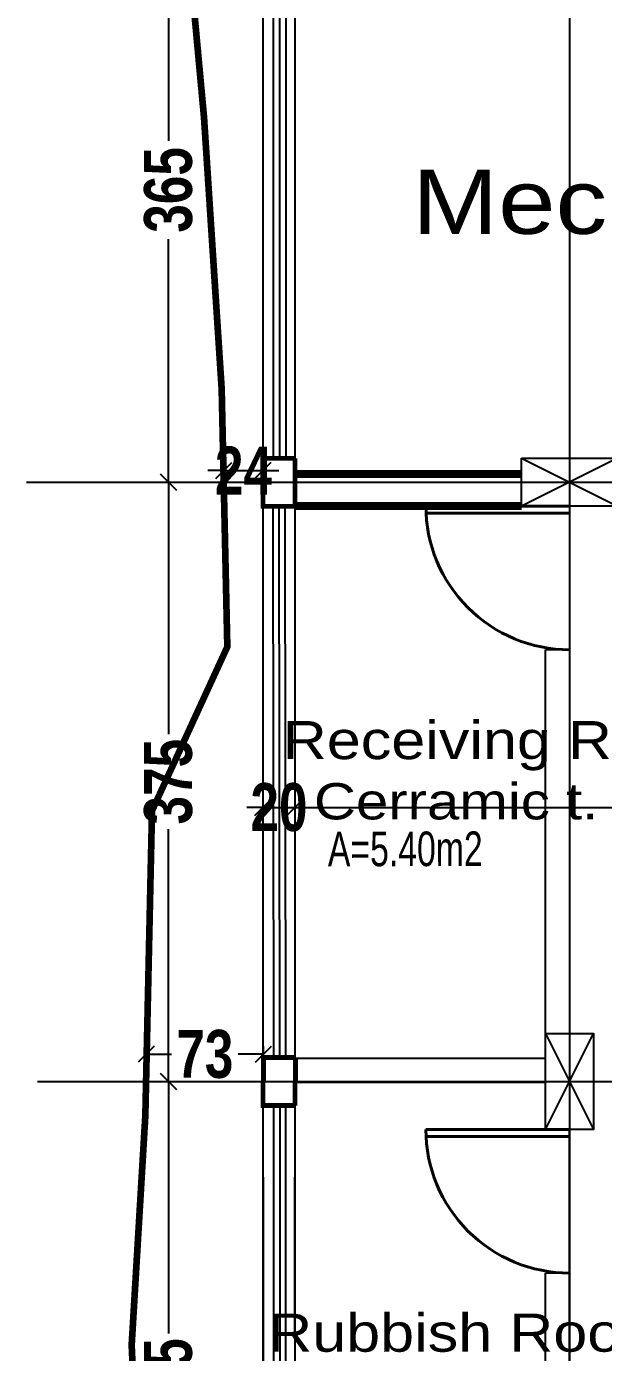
# Model space of a CAD drawing. Extents: x 285329 to 658348, y -83126 to -16980.
# Drawn here: x 327126 to 327487, y -40368 to -39539 of the extents above; entities that cross this region are included whole.
import ezdxf

# ---------------------------------------------------------------- set-up
doc = ezdxf.new("R2010")
doc.units = 0
doc.linetypes.add('CENTER', pattern=[50.8, 31.75, -6.35, 6.35, -6.35])
doc.layers.get('0').update_dxf_attribs({"linetype": 'CONTINUOUS'})
doc.layers.get('DEFPOINTS').update_dxf_attribs({"color": 9, "linetype": 'CONTINUOUS'})
for name, color, linetype, lineweight in [('A-Axis', 1, 'CENTER', 9), ('A-Door', 5, 'CONTINUOUS', 15), ('A-text finishing', 6, 'CONTINUOUS', 13), ('A-text function', 30, 'CONTINUOUS', 20), ('excavation border', 5, 'CONTINUOUS', 30), ('SECTION-ar', 131, 'CONTINUOUS', 40), ('VIS', 8, 'CONTINUOUS', 18)]:
    doc.layers.add(name, color=color, linetype=linetype, lineweight=lineweight)
for name, color, linetype in [('AXIS', 1, 'CONTINUOUS'), ('COLUMN', 5, 'CONTINUOUS'), ('FURNITURE', 4, 'CONTINUOUS'), ('TEXT', 3, 'CONTINUOUS'), ('WALL', 7, 'CONTINUOUS'), ('WALL1', 2, 'CONTINUOUS')]:
    doc.layers.add(name, color=color, linetype=linetype)
doc.styles.add('ARIAL', font='BOD_CB.TTF', dxfattribs={"width": 1.2})
doc.styles.add('CITYBLUEPRINT', font='cityb___.ttf', dxfattribs={"width": 0.8})
doc.styles.get("Standard").update_dxf_attribs({"font": 'sanss___.ttf', "height": 15})
doc.dimstyles.new('50', dxfattribs={"dimtxt": 30, "dimasz": 10, "dimexe": 5, "dimexo": 6, "dimgap": 5, "dimtad": 0, "dimdec": 0, "dimdsep": 46, "dimtxsty": 'CITYBLUEPRINT', "dimblk1": 'OBLIQUE', "dimblk2": 'OBLIQUE', "dimsah": 1, "dimcen": 0.05, "dimdle": 0.03, "dimclre": 22, "dimclrt": 7, "dimadec": 0, "dimazin": 0, "dimtfac": 1, "dimtdec": 0, "dimtix": 1, "dimtmove": 0, "dimatfit": 3, "dimldrblk": 'OBLIQUE', "dimfxl": 1, "dimtolj": 1, "dimtzin": 0, "dimarcsym": 0})

# ---------------------------------------------------------------- blocks, each defined once
blk = doc.blocks.new('COLUMN')
at = {"layer": 'AXIS'}
for p, q in [((236924.7, -9644.26), (236984.7, -9674.26)), ((236984.7, -9644.26), (236924.7, -9674.26))]:
    blk.add_line(p, q, dxfattribs=at)
at = {"layer": 'COLUMN'}
blk.add_lwpolyline([(236924.7, -9644.26), (236984.7, -9644.26), (236984.7, -9674.26), (236924.7, -9674.26)], close=True, dxfattribs=at)
blk = doc.blocks.new('cbcb')
at = {"layer": 'AXIS'}
for p, q in [((327577.93, -10741.62), (327577.95, -14318.5)), ((327238.21, -11454.5), (329573.73, -11454.5)), ((327245.11, -11829.25), (329571.96, -11829.25))]:
    blk.add_line(p, q, dxfattribs=at)
at = {"layer": 'WALL', "linetype": 'Continuous'}
blk.add_blockref('COLUMN', (90623.25, -1795.24), dxfattribs=at)
at = {"layer": 'WALL', "linetype": 'Continuous', "rotation": 90}
blk.add_blockref('COLUMN', (317918.69, -248783.95), dxfattribs=at)
blk = doc.blocks.new('_Oblique')
at = {"color": 0, "lineweight": -2}
blk.add_line((-0.5, -0.5), (0.5, 0.5), dxfattribs=at)
blk = doc.blocks.new('*D2900')
at = {"layer": 'DEFPOINTS', "color": 0, "linetype": 'Continuous', "lineweight": 5, "transparency": 16777216}
for p in [(327274.06, -40011.23), (327294.06, -40011.22), (327294.06, -40027.16)]:
    blk.add_point(p, dxfattribs=at)
at = {"layer": 'VIS', "color": 22, "linetype": 'Continuous', "lineweight": -2, "transparency": 16777216}
for p, q in [((327274.06, -40017.23), (327274.06, -40032.16)), ((327294.06, -40017.22), (327294.06, -40032.16))]:
    blk.add_line(p, q, dxfattribs=at)
at = {"layer": 'VIS', "color": 0, "linetype": 'Continuous', "lineweight": -2, "transparency": 16777216}
for p, q in [((327274.06, -40027.16), (327264.06, -40027.16)), ((327274.06, -40027.16), (327294.06, -40027.16)), ((327294.06, -40027.16), (327304.06, -40027.16))]:
    blk.add_line(p, q, dxfattribs=at)
at = {"layer": 'VIS', "color": 0, "linetype": 'Continuous', "lineweight": -2, "transparency": 16777216, "xscale": 10, "yscale": 10, "zscale": 10}
blk.add_blockref('_Oblique', (327274.06, -40027.16), dxfattribs=at)
at = {"layer": 'VIS', "color": 0, "linetype": 'Continuous', "lineweight": -2, "transparency": 16777216, "xscale": 10, "yscale": 10, "zscale": 10, "rotation": 180}
blk.add_blockref('_Oblique', (327294.06, -40027.16), dxfattribs=at)
at = {"layer": 'VIS', "color": 7, "linetype": 'Continuous', "lineweight": 5, "transparency": 16777216, "insert": (327284.06, -40027.16), "char_height": 30, "attachment_point": 5, "style": 'CITYBLUEPRINT'}
blk.add_mtext('\\A1;20', dxfattribs=at)
blk = doc.blocks.new('*D2901')
at = {"layer": 'DEFPOINTS', "color": 0, "linetype": 'Continuous', "lineweight": 5, "transparency": 16777216}
for p in [(327294.06, -40011.22), (329114.77, -40011.22), (329114.77, -40027.16)]:
    blk.add_point(p, dxfattribs=at)
at = {"layer": 'VIS', "color": 22, "linetype": 'Continuous', "lineweight": -2, "transparency": 16777216}
for p, q in [((327294.06, -40017.22), (327294.06, -40032.16)), ((329114.77, -40017.22), (329114.77, -40032.16))]:
    blk.add_line(p, q, dxfattribs=at)
at = {"layer": 'VIS', "color": 0, "linetype": 'Continuous', "lineweight": -2, "transparency": 16777216}
for p, q in [((327294.03, -40027.16), (328176.91, -40027.16)), ((329114.8, -40027.16), (328231.92, -40027.16))]:
    blk.add_line(p, q, dxfattribs=at)
at = {"layer": 'VIS', "color": 0, "linetype": 'Continuous', "lineweight": -2, "transparency": 16777216, "xscale": 10, "yscale": 10, "zscale": 10, "rotation": 180}
blk.add_blockref('_Oblique', (327294.06, -40027.16), dxfattribs=at)
at = {"layer": 'VIS', "color": 0, "linetype": 'Continuous', "lineweight": -2, "transparency": 16777216, "xscale": 10, "yscale": 10, "zscale": 10}
blk.add_blockref('_Oblique', (329114.77, -40027.16), dxfattribs=at)
at = {"layer": 'VIS', "color": 7, "linetype": 'Continuous', "lineweight": 5, "transparency": 16777216, "insert": (328204.41, -40027.16), "char_height": 30, "attachment_point": 5, "style": 'CITYBLUEPRINT'}
blk.add_mtext('\\A1;1821', dxfattribs=at)
blk = doc.blocks.new('D70')
at = {"layer": 'A-Axis'}
blk.add_line((307725.06, -30884.76), (307725.06, -30817.08), dxfattribs=at)
at = {"layer": 'A-Door'}
for p, q in [((307725.06, -30817.08), (307725.06, -30820.45)), ((307792.75, -30817.08), (307792.75, -30820.45))]:
    blk.add_line(p, q, dxfattribs=at)
at = {"layer": 'SECTION-ar', "ltscale": 20}
for p, q in [((307725.06, -30817.08), (307792.75, -30817.08)), ((307792.75, -30820.45), (307725.06, -30820.45))]:
    blk.add_line(p, q, dxfattribs=at)
at = {"layer": 'SECTION-ar', "ltscale": 20, "extrusion": (0, 0, -1)}
blk.add_ellipse((307725.06, -30817.08), major_axis=(-47.86, 47.86), ratio=1, start_param=2.356194, end_param=3.926991, dxfattribs=at)
blk = doc.blocks.new('*D3003')
at = {"layer": 'DEFPOINTS', "color": 0, "linetype": 'Continuous', "lineweight": 5, "transparency": 16777216}
for p in [(327294.06, -39458.41), (327214.88, -39823.71), (327214.88, -39823.71)]:
    blk.add_point(p, dxfattribs=at)
at = {"layer": 'VIS', "color": 22, "linetype": 'Continuous', "lineweight": -2, "transparency": 16777216}
for p, q in [((327288.06, -39458.41), (327209.88, -39458.41)), ((327208.88, -39823.71), (327209.88, -39823.71))]:
    blk.add_line(p, q, dxfattribs=at)
at = {"layer": 'VIS', "color": 0, "linetype": 'Continuous', "lineweight": -2, "transparency": 16777216}
for p, q in [((327214.88, -39458.38), (327214.88, -39610.3)), ((327214.88, -39823.74), (327214.88, -39671.82))]:
    blk.add_line(p, q, dxfattribs=at)
at = {"layer": 'VIS', "color": 0, "linetype": 'Continuous', "lineweight": -2, "transparency": 16777216, "xscale": 10, "yscale": 10, "zscale": 10}
for p, rotation in [((327214.88, -39458.41), 90), ((327214.88, -39823.71), 270)]:
    blk.add_blockref('_Oblique', p, dxfattribs=dict(at, rotation=rotation))
at = {"layer": 'VIS', "color": 7, "linetype": 'Continuous', "lineweight": 5, "transparency": 16777216, "insert": (327214.88, -39641.06), "char_height": 30, "attachment_point": 5, "rotation": 90, "style": 'CITYBLUEPRINT'}
blk.add_mtext('\\A1;365', dxfattribs=at)
blk = doc.blocks.new('*D3004')
at = {"layer": 'DEFPOINTS', "color": 0, "linetype": 'Continuous', "lineweight": 5, "transparency": 16777216}
for p in [(327214.88, -39823.71), (327214.88, -40198.46), (327214.88, -40198.46)]:
    blk.add_point(p, dxfattribs=at)
at = {"layer": 'VIS', "color": 22, "linetype": 'Continuous', "lineweight": -2, "transparency": 16777216}
for p, q in [((327208.88, -39823.71), (327209.88, -39823.71)), ((327208.88, -40198.46), (327209.88, -40198.46))]:
    blk.add_line(p, q, dxfattribs=at)
at = {"layer": 'VIS', "color": 0, "linetype": 'Continuous', "lineweight": -2, "transparency": 16777216}
for p, q in [((327214.88, -39823.68), (327214.88, -39981.39)), ((327214.88, -40198.49), (327214.88, -40040.77))]:
    blk.add_line(p, q, dxfattribs=at)
at = {"layer": 'VIS', "color": 0, "linetype": 'Continuous', "lineweight": -2, "transparency": 16777216, "xscale": 10, "yscale": 10, "zscale": 10}
for p, rotation in [((327214.88, -39823.71), 90), ((327214.88, -40198.46), 270)]:
    blk.add_blockref('_Oblique', p, dxfattribs=dict(at, rotation=rotation))
at = {"layer": 'VIS', "color": 7, "linetype": 'Continuous', "lineweight": 5, "transparency": 16777216, "insert": (327214.88, -40011.08), "char_height": 30, "attachment_point": 5, "rotation": 90, "style": 'CITYBLUEPRINT'}
blk.add_mtext('\\A1;375', dxfattribs=at)
blk = doc.blocks.new('*D3005')
at = {"layer": 'DEFPOINTS', "color": 0, "linetype": 'Continuous', "lineweight": 5, "transparency": 16777216}
for p in [(327214.88, -40198.46), (327214.88, -40573.21), (327214.88, -40573.21)]:
    blk.add_point(p, dxfattribs=at)
at = {"layer": 'VIS', "color": 22, "linetype": 'Continuous', "lineweight": -2, "transparency": 16777216}
for p, q in [((327208.88, -40198.46), (327209.88, -40198.46)), ((327208.88, -40573.21), (327209.88, -40573.21))]:
    blk.add_line(p, q, dxfattribs=at)
at = {"layer": 'VIS', "color": 0, "linetype": 'Continuous', "lineweight": -2, "transparency": 16777216}
for p, q in [((327214.88, -40198.43), (327214.88, -40356.15)), ((327214.88, -40573.24), (327214.88, -40415.52))]:
    blk.add_line(p, q, dxfattribs=at)
at = {"layer": 'VIS', "color": 0, "linetype": 'Continuous', "lineweight": -2, "transparency": 16777216, "xscale": 10, "yscale": 10, "zscale": 10}
for p, rotation in [((327214.88, -40198.46), 90), ((327214.88, -40573.21), 270)]:
    blk.add_blockref('_Oblique', p, dxfattribs=dict(at, rotation=rotation))
at = {"layer": 'VIS', "color": 7, "linetype": 'Continuous', "lineweight": 5, "transparency": 16777216, "insert": (327214.88, -40385.83), "char_height": 30, "attachment_point": 5, "rotation": 90, "style": 'CITYBLUEPRINT'}
blk.add_mtext('\\A1;375', dxfattribs=at)
blk = doc.blocks.new('*D3077')
at = {"layer": 'DEFPOINTS', "color": 0, "linetype": 'Continuous', "lineweight": 5, "transparency": 16777216}
for p in [(327200.95, -40181.48), (327200.95, -40198.46), (327274.41, -40198.56)]:
    blk.add_point(p, dxfattribs=at)
at = {"layer": 'VIS', "color": 0, "linetype": 'Continuous', "lineweight": -2, "transparency": 16777216}
for p, q in [((327200.92, -40181.48), (327216.83, -40181.48)), ((327274.44, -40181.48), (327258.54, -40181.48))]:
    blk.add_line(p, q, dxfattribs=at)
at = {"layer": 'VIS', "color": 22, "linetype": 'Continuous', "lineweight": -2, "transparency": 16777216}
for p, q in [((327200.95, -40192.46), (327200.95, -40176.48)), ((327274.41, -40192.56), (327274.41, -40176.48))]:
    blk.add_line(p, q, dxfattribs=at)
at = {"layer": 'VIS', "color": 0, "linetype": 'Continuous', "lineweight": -2, "transparency": 16777216, "xscale": 10, "yscale": 10, "zscale": 10, "rotation": 180}
blk.add_blockref('_Oblique', (327200.95, -40181.48), dxfattribs=at)
at = {"layer": 'VIS', "color": 0, "linetype": 'Continuous', "lineweight": -2, "transparency": 16777216, "xscale": 10, "yscale": 10, "zscale": 10}
blk.add_blockref('_Oblique', (327274.41, -40181.48), dxfattribs=at)
at = {"layer": 'VIS', "color": 7, "linetype": 'Continuous', "lineweight": 5, "transparency": 16777216, "insert": (327237.68, -40181.48), "char_height": 30, "attachment_point": 5, "style": 'CITYBLUEPRINT'}
blk.add_mtext('\\A1;73', dxfattribs=at)
blk = doc.blocks.new('*D3078')
at = {"layer": 'DEFPOINTS', "color": 0, "linetype": 'Continuous', "lineweight": 5, "transparency": 16777216}
for p in [(327274.06, -39816.53), (327249.66, -39823.71), (327274.06, -39823.71)]:
    blk.add_point(p, dxfattribs=at)
at = {"layer": 'VIS', "color": 0, "linetype": 'Continuous', "lineweight": -2, "transparency": 16777216}
for p, q in [((327249.66, -39816.53), (327239.66, -39816.53)), ((327249.66, -39816.53), (327274.06, -39816.53)), ((327274.06, -39816.53), (327284.06, -39816.53))]:
    blk.add_line(p, q, dxfattribs=at)
at = {"layer": 'VIS', "color": 22, "linetype": 'Continuous', "lineweight": -2, "transparency": 16777216}
for p, q in [((327249.66, -39817.71), (327249.66, -39811.53)), ((327274.06, -39817.71), (327274.06, -39811.53))]:
    blk.add_line(p, q, dxfattribs=at)
at = {"layer": 'VIS', "color": 0, "linetype": 'Continuous', "lineweight": -2, "transparency": 16777216, "xscale": 10, "yscale": 10, "zscale": 10}
blk.add_blockref('_Oblique', (327249.66, -39816.53), dxfattribs=at)
at = {"layer": 'VIS', "color": 0, "linetype": 'Continuous', "lineweight": -2, "transparency": 16777216, "xscale": 10, "yscale": 10, "zscale": 10, "rotation": 180}
blk.add_blockref('_Oblique', (327274.06, -39816.53), dxfattribs=at)
at = {"layer": 'VIS', "color": 7, "linetype": 'Continuous', "lineweight": 5, "transparency": 16777216, "insert": (327261.86, -39816.53), "char_height": 30, "attachment_point": 5, "style": 'CITYBLUEPRINT'}
blk.add_mtext('\\A1;24', dxfattribs=at)

msp = doc.modelspace()

# ---------------------------------------------------------------- linework, layer by layer
at = {"layer": 'excavation border', "lineweight": 200}
msp.add_lwpolyline([(327188.98, -41039.48), (327196.2, -40861.36), (327191.1, -40686.32), (327200.71, -40554.22), (327192.01, -40363.32), (327200.47, -40220.02), (327204.7, -40029.33), (327251.84, -39926.71), (327248.42, -39765.48), (327237.17, -39595.67), (327223.59, -39446.64), (327228.17, -39390.66), (327243.1, -39339.22), (327267.93, -39296.51), (327325.16, -39282.67), (327509.97, -39273.02), (327652.24, -39265.3), (327808.43, -39281.13), (327967.59, -39293.06), (328139.53, -39293.56)], dxfattribs=at)
at = {"layer": 'FURNITURE', "ltscale": 3}
for points in [[(327294.06, -39338.15), (327294.06, -39338.15), (327294.06, -39808.87), (327294.06, -39808.87)], [(327288.38, -39353.15), (327288.38, -39808.87), (327280.72, -39808.87), (327280.72, -39353.15)], [(327288.31, -40183.56), (327287.89, -39838.87), (327280.24, -39838.87), (327280.65, -40183.56)], [(327280.72, -40213.56), (327280.72, -40558.17), (327288.38, -40558.17), (327288.38, -40213.56)]]:
    msp.add_lwpolyline(points, dxfattribs=at)
at = {"layer": 'WALL', "linetype": 'Continuous', "ltscale": 3}
for p, q in [((327450.85, -40228.46), (327450.85, -39928.58)), ((327465.84, -39928.58), (327450.85, -39928.58)), ((327294.41, -40183.99), (327450.85, -40183.99)), ((327294.41, -40198.99), (327450.85, -40198.99)), ((327465.85, -40558.17), (327465.85, -40228.46)), ((327450.85, -40558.17), (327450.85, -40318.33)), ((327465.84, -40318.33), (327450.85, -40318.33))]:
    msp.add_line(p, q, dxfattribs=at)
for points in [[(327274.06, -39353.15), (327274.06, -39808.87)], [(327274.06, -39839.62), (327274.06, -39823.87)], [(327294.06, -39839.62), (327294.06, -39823.87)], [(327274.06, -39838.87), (327274.06, -40258.58)], [(327274.06, -39839.62), (327274.06, -39839.62)], [(327274.06, -39839.62), (327274.06, -39839.62)], [(327294.06, -39839.62), (327294.06, -40558.17)], [(327294.06, -39839.62), (327294.06, -40258.58)], [(327294.06, -39839.62), (327294.06, -39839.62)], [(327274.06, -39874.16), (327274.06, -40558.17)], [(327274.41, -40378.33), (327274.41, -40258.25)], [(327294.06, -40358.33), (327294.06, -40258.25)]]:
    msp.add_lwpolyline(points, dxfattribs=at)
at = {"layer": 'WALL', "linetype": 'Continuous', "const_width": 3}
for points in [[(327294.06, -39808.87), (327274.06, -39808.87), (327274.06, -39823.87)], [(327294.06, -39808.87), (327294.06, -39823.87)], [(327294.06, -39838.87), (327274.06, -39838.87), (327274.06, -39823.87)], [(327294.06, -39838.87), (327294.06, -39823.87)], [(327294.41, -40183.56), (327274.41, -40183.56), (327274.41, -40198.56)], [(327294.41, -40183.56), (327294.41, -40198.56)], [(327294.06, -40213.56), (327274.06, -40213.56), (327274.06, -40198.56)], [(327294.06, -40213.56), (327294.06, -40198.56)]]:
    msp.add_lwpolyline(points, dxfattribs=at)
at = {"layer": 'WALL', "linetype": 'Continuous'}
for points in [[(327274.06, -39808.87), (327294.06, -39808.87), (327294.06, -39838.87), (327274.06, -39838.87)], [(327274.06, -40183.56), (327294.06, -40183.56), (327294.06, -40213.56), (327274.06, -40213.56)]]:
    msp.add_lwpolyline(points, close=True, dxfattribs=at)
at = {"layer": 'WALL', "linetype": 'Continuous', "ltscale": 3, "const_width": 5}
for points in [[(327435.85, -39818.71), (327294.06, -39818.71)], [(327435.85, -39838.71), (327294.06, -39838.71)]]:
    msp.add_lwpolyline(points, dxfattribs=at)
at = {"layer": 'WALL1'}
for p, q in [((327284.55, -39808.87), (327284.55, -39353.15)), ((327284.06, -39838.87), (327284.48, -40183.56)), ((327284.55, -40213.56), (327284.55, -40558.17))]:
    msp.add_line(p, q, dxfattribs=at)

# ---------------------------------------------------------------- block references
at = {"layer": 'VIS', "linetype": 'Continuous', "lineweight": 5}
msp.add_blockref('cbcb', (-112.1, -28369.21), dxfattribs=at)
at = {"layer": 'WALL', "linetype": 'Continuous', "xscale": -1.327868852461163, "yscale": 1.327868852461163, "zscale": 1.327868852461163}
for p in [(736084.37, 1082.33), (736084.37, 692.58)]:
    msp.add_blockref('D70', p, dxfattribs=at)

# ---------------------------------------------------------------- texts
at = {"layer": 'A-text finishing', "style": 'ARIAL', "width": 1.2}
msp.add_text('Cerramic t. ff.', height=22.68, dxfattribs=at).set_placement((327305.93, -40034.66))
at = {"layer": 'A-text function', "attachment_point": 1, "style": 'ARIAL'}
for s, insert, char_height, width in [('{\\W1.2;Mechanical Plant room}', (327367.52, -39628.36), 40.1834, 697.5582), ('Receiving Room', (327286.4, -39973.16), 23.814, 413.3955), ('Rubbish Room', (327277.28, -40343.68), 23.814, 413.3955)]:
    msp.add_mtext(s, dxfattribs=dict(at, insert=insert, char_height=char_height, width=width))
at = {"layer": 'TEXT', "width": 0.7}
msp.add_text('A=5.40m2', height=21.6, rotation=0.12695, dxfattribs=at).set_placement((327314.68, -40063.99))

# ---------------------------------------------------------------- dimensions: what is measured, and where the dimension line sits
at = {"layer": 'VIS', "linetype": 'Continuous', "lineweight": 5}
for base, p1, p2, picture, middle in [((327214.88, -39823.71), (327294.06, -39458.41), (327214.88, -39823.71), '*D3003', (327214.88, -39641.06)), ((327214.88, -40198.46), (327214.88, -39823.71), (327214.88, -40198.46), '*D3004', (327214.88, -40011.08)), ((327214.88, -40573.21), (327214.88, -40198.46), (327214.88, -40573.21), '*D3005', (327214.88, -40385.83))]:
    dim = msp.add_linear_dim(base=base, p1=p1, p2=p2, angle=90, dimstyle='50', override={"dimtmove": 1}, dxfattribs=at)
    dim.commit()
    dim.dimension.update_dxf_attribs({"geometry": picture, "text_midpoint": middle})
for base, p1, p2, picture, middle in [((327274.06, -39816.53), (327249.66, -39823.71), (327274.06, -39823.71), '*D3078', (327261.86, -39816.53)), ((327294.06, -40027.16), (327274.06, -40011.23), (327294.06, -40011.22), '*D2900', (327284.06, -40027.16)), ((327200.95, -40181.48), (327274.41, -40198.56), (327200.95, -40198.46), '*D3077', (327237.68, -40181.48))]:
    dim = msp.add_linear_dim(base=base, p1=p1, p2=p2, dimstyle='50', dxfattribs=at)
    dim.commit()
    dim.dimension.update_dxf_attribs({"geometry": picture, "text_midpoint": middle})
dim = msp.add_linear_dim(base=(329114.77, -40027.16), p1=(327294.06, -40011.22), p2=(329114.77, -40011.22), dimstyle='50', override={"dimtmove": 1}, dxfattribs=at)
dim.commit()
dim.dimension.update_dxf_attribs({"geometry": '*D2901', "text_midpoint": (328204.41, -40027.16)})

doc.saveas('drawing.dxf')
